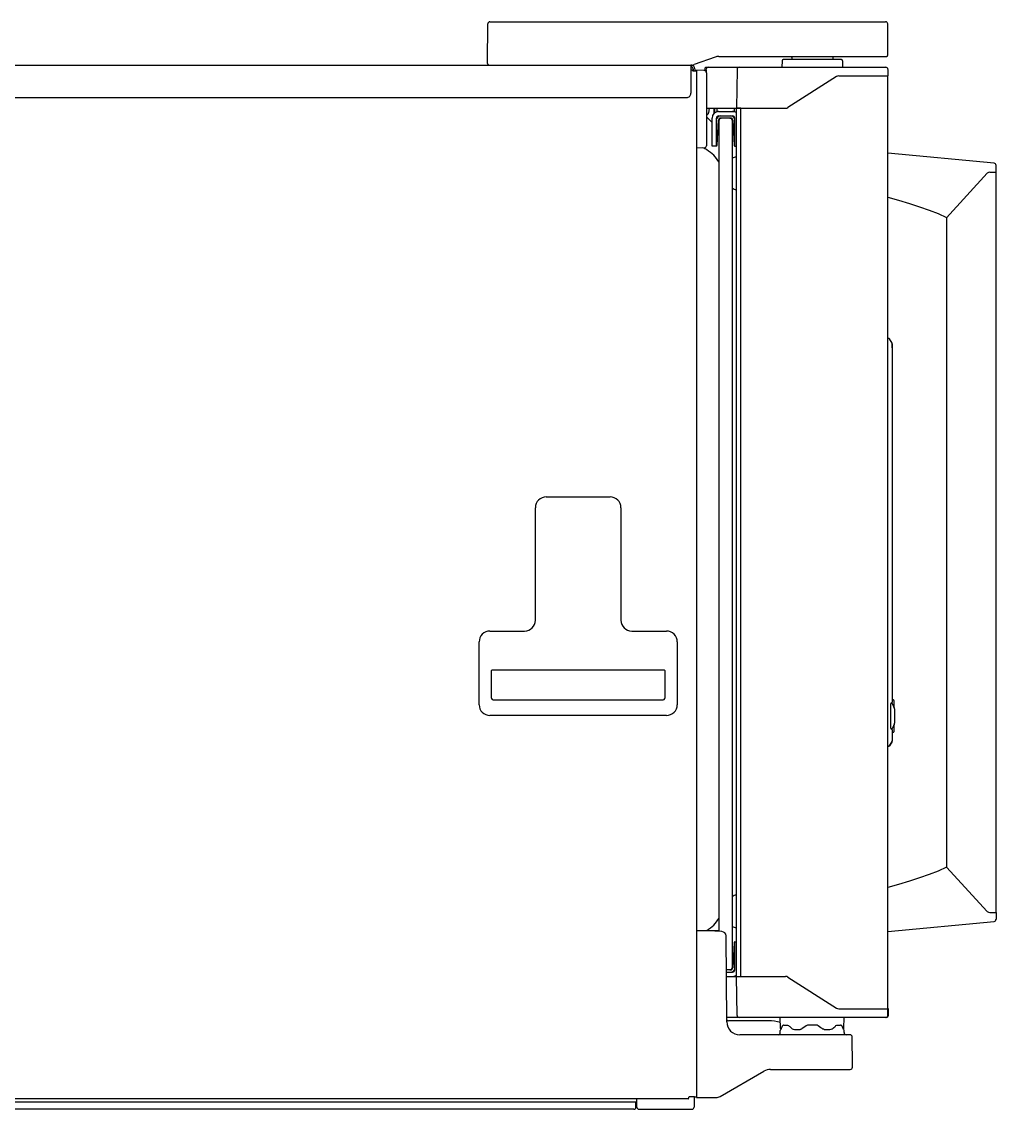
# Model space of a CAD drawing. Header units: millimetres. Extents: x 1025 to 6152, y 3757 to 7264.
# Drawn here: x 5701 to 6152, y 5611 to 6114 of the extents above; entities that cross this region are included whole.
import ezdxf

# ---------------------------------------------------------------- set-up
doc = ezdxf.new("R2010")
doc.units = ezdxf.units.MM
doc.header["$LTSCALE"] = 346.5
doc.layers.get('0').update_dxf_attribs({"linetype": 'CONTINUOUS'})
doc.layers.add('GEOM', color=7, linetype='CONTINUOUS')

msp = doc.modelspace()

# ---------------------------------------------------------------- linework, layer by layer
at = {"color": 7, "linetype": 'Continuous'}
for p, q in [((6012.26, 5617.1), (6009.69, 5617.1)), ((6012.11, 5617.1), (6012.03, 5612.38)), ((6012.26, 5617.1), (6013.16, 5617.1)), ((5315.16, 5614.9), (5985.36, 5614.9)), ((6009.28, 5616.2), (5315.35, 5616.2)), ((5985.16, 5612.4), (5985.16, 5614.9)), ((5985.52, 5612.39), (5985.49, 5616.2)), ((5984.16, 5611.4), (5316.16, 5611.4)), ((5986.52, 5611.4), (6011.03, 5611.4))]:
    msp.add_line(p, q, dxfattribs=at)
for centre, radius, start, end in [((5984.16, 5612.4), 1, 270, 0), ((5985.36, 5616.7), 1.8, 270, 274.5882), ((5986.52, 5612.4), 1, 180.5, 270), ((6011.03, 5612.4), 1, 270, 359)]:
    msp.add_arc(centre, radius, start, end, dxfattribs=at)
msp.add_open_spline([(6009.28, 5616.2), (6009.32, 5616.2), (6009.38, 5616.26), (6009.44, 5616.35), (6009.49, 5616.47), (6009.54, 5616.6), (6009.61, 5616.81), (6009.66, 5616.98), (6009.69, 5617.1)], degree=3, knots=[0, 0, 0, 0, 0.121805, 0.218261, 0.339787, 0.483604, 0.645308, 1, 1, 1, 1], dxfattribs=at)
at = {"layer": 'GEOM', "color": 7, "linetype": 'Continuous'}
for p, q in [((5916.56, 6094.8), (5916.72, 6112.81)), ((5917.72, 6113.8), (6100.44, 6113.8)), ((6101.56, 6098.8), (6101.44, 6112.81)), ((5916.57, 6094.52), (5916.56, 6094.8)), ((6021.72, 6097.5), (6012.06, 6093.98)), ((6023.43, 6097.8), (6100.8, 6097.8)), ((6052.61, 6095.81), (6052.56, 6092.8)), ((6080.01, 6096.3), (6053.11, 6096.3)), ((6057.08, 6097.32), (6057.1, 6096.3)), ((6076.03, 6097.32), (6076.02, 6096.3)), ((6080.51, 6095.81), (6080.56, 6092.8)), ((6101.55, 6098.52), (6101.56, 6098.8)), ((5313.96, 6093.79), (6010.56, 6093.8)), ((5927.36, 6093.8), (6010.56, 6093.8)), ((6010.56, 6093.8), (6010.56, 6080.79)), ((6011.03, 6093.8), (6010.56, 6093.8)), ((6011.36, 6091.1), (6013.16, 6091.1)), ((6011.56, 6092), (6011.56, 6091.1)), ((6012.36, 6092), (6012.36, 6091.1)), ((6012.36, 6092), (6012.36, 6091.1)), ((6013.16, 6091.4), (6013.16, 5616.8)), ((6013.16, 6091.1), (6013.16, 6091.4)), ((6016.69, 6091.27), (6013.16, 6091.4)), ((6017.14, 6091.14), (6017.15, 6092.55)), ((6017.4, 6092.8), (6100.51, 6092.8)), ((6017.62, 6091.81), (6017.6, 6090.6)), ((6017.66, 6090.27), (6017.66, 6056.52)), ((6018.01, 6092.85), (6020.91, 6092.85)), ((6018.01, 6092.8), (6018.01, 6092.85)), ((6020.91, 6092.8), (6020.91, 6092.85)), ((6031.87, 6091.81), (6031.56, 6073.8)), ((6101.51, 6091.81), (6101.56, 6088.8)), ((6077.77, 6088.48), (6055.35, 6074.11)), ((6077.77, 6088.48), (6055.35, 6074.11)), ((6078.84, 6088.8), (6101.56, 6088.8)), ((6101.56, 5657.8), (6101.56, 6088.8)), ((5316.96, 6078.8), (6008.56, 6078.8)), ((6017.66, 6073.8), (6054.27, 6073.8)), ((6017.69, 6070.8), (6017.66, 6070.8)), ((6017.66, 6069.85), (6020.31, 6067.2)), ((6018.91, 6073.8), (6018.69, 6071.69)), ((6020.31, 6056.3), (6020.31, 6069.3)), ((6021.24, 6071.47), (6021.28, 6073.8)), ((6021.56, 6071.73), (6021.57, 6073.8)), ((6022.31, 6056.3), (6022.31, 6069.3)), ((6022.56, 6073.8), (6022.56, 6072.3)), ((6023.31, 6072.3), (6022.56, 6072.3)), ((6022.96, 6070.19), (6022.96, 6070.23)), ((6023.31, 6072.3), (6029.81, 6072.3)), ((6023.31, 6070.3), (6029.81, 6070.3)), ((6024.26, 6069.3), (6024.56, 6069.3)), ((6028.56, 6069.3), (6024.56, 6069.3)), ((6028.56, 6069.3), (6028.86, 6069.3)), ((6029.81, 6072.3), (6030.56, 6072.3)), ((6030.56, 6073.8), (6030.56, 6072.3)), ((6030.81, 6056.3), (6030.81, 6069.3)), ((6033.56, 6073.8), (6031.56, 6073.8)), ((6031.56, 6073.8), (6054.27, 6073.8)), ((6031.56, 5672.8), (6031.56, 6073.8)), ((6033.56, 5672.8), (6033.56, 6073.8)), ((6022.65, 6056.77), (6023.26, 6068.35)), ((6023.56, 5693.51), (6023.56, 6068.3)), ((6029.56, 6068.3), (6029.56, 5676.8)), ((6029.86, 6068.35), (6030.47, 6056.77)), ((6016.69, 6055.52), (6013.16, 6055.4)), ((6022.31, 6056.3), (6020.31, 6056.3)), ((6030.81, 6056.3), (6031.56, 6056.3)), ((6150.54, 6048.39), (6101.56, 6053.05)), ((6148.54, 6044.3), (6151.56, 6044.3)), ((6151.56, 6044.3), (6151.45, 6047.43)), ((6151.56, 5702.3), (6151.56, 6044.3)), ((6128.56, 6023.21), (6147.43, 6043.81)), ((6137.17, 6032.61), (6137.17, 6032.65)), ((6137.28, 6032.78), (6137.28, 6032.73)), ((6137.28, 6032.78), (6137.28, 6032.73)), ((6129.96, 6024.82), (6129.96, 6024.74)), ((6130.35, 6025.17), (6130.35, 6025.25)), ((6128.56, 6023.21), (6128.56, 5723.38)), ((6101.8, 5967.47), (6101.56, 5967.48)), ((6101.96, 5967.44), (6101.8, 5967.47)), ((6102.2, 5967.24), (6102.17, 5967.28)), ((6103.48, 5965.28), (6102.2, 5967.24)), ((6103.48, 5965.28), (6102.2, 5967.24)), ((6103.56, 5965.01), (6103.56, 5799.39)), ((6103.56, 5963.19), (6103.56, 5964.84)), ((5943.71, 5894.3), (5973.21, 5894.3)), ((5938.71, 5837.3), (5938.71, 5889.3)), ((5978.21, 5889.3), (5978.21, 5837.3)), ((5917.71, 5832.3), (5933.71, 5832.3)), ((5983.21, 5832.3), (5999.21, 5832.3)), ((5912.71, 5798.3), (5912.71, 5827.3)), ((6004.21, 5827.3), (6004.21, 5798.3)), ((5918.21, 5813.66), (5918.21, 5801.93)), ((5918.42, 5814.12), (5918.29, 5813.98)), ((5918.6, 5814.21), (5918.42, 5814.12)), ((5918.72, 5814.24), (5918.6, 5814.21)), ((5918.72, 5814.24), (5918.71, 5814.24)), ((5998.2, 5814.24), (5918.72, 5814.24)), ((5998.32, 5814.21), (5998.2, 5814.24)), ((5998.5, 5814.12), (5998.32, 5814.21)), ((5998.63, 5813.97), (5998.5, 5814.12)), ((5998.71, 5801.93), (5998.71, 5813.66)), ((5919.18, 5800.59), (5997.74, 5800.59)), ((6102.81, 5787.47), (6102.81, 5798.63)), ((6103.22, 5799.12), (6103.35, 5799.14)), ((6104.29, 5797.36), (6103.58, 5798.6)), ((6103.81, 5800.55), (6104.06, 5800.55)), ((6104.31, 5800.3), (6104.31, 5797.32)), ((5999.21, 5793.3), (5917.71, 5793.3)), ((6104.56, 5796.36), (6104.56, 5789.73)), ((6103.58, 5787.5), (6104.29, 5788.73)), ((6104.31, 5788.77), (6104.31, 5785.8)), ((6103.22, 5786.97), (6103.35, 5786.95)), ((6103.56, 5786.71), (6103.56, 5781.59)), ((6103.81, 5785.55), (6104.06, 5785.55)), ((6101.8, 5779.13), (6101.56, 5779.12)), ((6101.8, 5779.13), (6101.86, 5779.13)), ((6101.86, 5779.13), (6102.02, 5779.19)), ((6102.02, 5779.19), (6102.06, 5779.21)), ((6102.06, 5779.21), (6102.15, 5779.28)), ((6102.15, 5779.28), (6102.2, 5779.35)), ((6102.2, 5779.35), (6103.48, 5781.31)), ((6103.48, 5781.31), (6102.2, 5779.35)), ((6102.2, 5779.35), (6103.31, 5781.05)), ((6128.56, 5723.3), (6147.43, 5702.78)), ((6129.96, 5721.85), (6129.96, 5721.78)), ((6130.35, 5721.42), (6130.35, 5721.35)), ((6137.17, 5713.99), (6137.17, 5713.94)), ((6137.28, 5713.82), (6137.28, 5713.86)), ((6137.28, 5713.82), (6137.28, 5713.86)), ((6148.54, 5702.3), (6151.56, 5702.3)), ((6151.56, 5702.3), (6151.45, 5699.16)), ((6101.56, 5693.55), (6150.54, 5698.2)), ((6023.56, 5693.8), (6013.16, 5693.8)), ((6024.87, 5693.45), (6018.16, 5693.8)), ((6027.11, 5651.74), (6026.76, 5691.47)), ((6030.47, 5688.32), (6029.86, 5676.75)), ((6030.81, 5688.8), (6031.56, 5688.8)), ((6030.81, 5675.8), (6030.81, 5688.8)), ((6028.56, 5675.8), (6026.9, 5675.8)), ((6026.91, 5674.8), (6028.91, 5674.8)), ((6026.91, 5674.8), (6029.81, 5674.8)), ((6026.92, 5672.8), (6033.56, 5672.8)), ((6028.86, 5675.8), (6028.56, 5675.8)), ((6030.81, 5675.8), (6030.63, 5675.8)), ((6031.56, 5672.8), (6033.56, 5672.8)), ((6031.56, 5672.8), (6054.27, 5672.8)), ((6031.87, 5654.78), (6031.56, 5672.8)), ((6055.35, 5672.48), (6077.77, 5658.11)), ((6078.84, 5657.8), (6101.56, 5657.8)), ((6101.51, 5654.78), (6101.56, 5657.8)), ((6101.81, 5657.8), (6101.56, 5657.8)), ((6101.76, 5654.78), (6101.81, 5657.8)), ((6100.76, 5653.8), (6027.09, 5653.8)), ((6046.31, 5652.3), (6027.85, 5652.3)), ((6051.9, 5648.77), (6051.81, 5653.8)), ((6081.22, 5648.79), (6081.31, 5653.8)), ((6051.81, 5646.8), (6051.81, 5647.8)), ((6052.27, 5648.72), (6052.12, 5648.26)), ((6052.51, 5649.31), (6052.27, 5648.72)), ((6052.73, 5649.77), (6052.51, 5649.31)), ((6052.8, 5649.89), (6052.73, 5649.77)), ((6053.49, 5650.3), (6055.14, 5650.3)), ((6055.14, 5650.3), (6055.59, 5650.07)), ((6055.59, 5650.07), (6055.87, 5649.84)), ((6056.61, 5649.14), (6056.94, 5648.85)), ((6057.83, 5648.37), (6058.38, 5648.3)), ((6058.38, 5648.3), (6061.03, 5648.3)), ((6061.78, 5648.54), (6061.61, 5648.44)), ((6071.34, 5648.54), (6071.1, 5648.71)), ((6072.09, 5648.3), (6071.88, 5648.32)), ((6072.09, 5648.3), (6074.74, 5648.3)), ((6074.74, 5648.3), (6075.28, 5648.37)), ((6077.25, 5649.84), (6077.52, 5650.06)), ((6077.52, 5650.06), (6077.97, 5650.3)), ((6077.97, 5650.3), (6079.63, 5650.3)), ((6080.39, 5649.77), (6080.24, 5650)), ((6080.39, 5649.77), (6080.39, 5649.77)), ((6080.6, 5649.33), (6080.39, 5649.77)), ((6080.84, 5648.73), (6080.6, 5649.33)), ((6081, 5648.26), (6080.84, 5648.73)), ((6081.31, 5646.8), (6081.31, 5647.8)), ((6084.05, 5645.8), (6033.11, 5645.8)), ((6085.16, 5631.8), (6085.05, 5644.81)), ((6024.09, 5617.33), (6044.28, 5628.99)), ((6047.28, 5629.8), (6084.14, 5629.8)), ((6085.14, 5630.78), (6085.16, 5631.8)), ((6013.16, 5616.8), (6022.09, 5616.8))]:
    msp.add_line(p, q, dxfattribs=at)
for points in [[(6101.56, 6032.8), (6106.47, 6031.39), (6111.43, 6029.89), (6116.16, 6028.36), (6120.59, 6026.8), (6124.75, 6025.14), (6128.56, 6023.3)], [(6102.17, 5967.28), (6102.08, 5967.37), (6101.96, 5967.44)], [(5918.29, 5813.98), (5918.22, 5813.78), (5918.21, 5813.66)], [(5998.71, 5813.66), (5998.7, 5813.78), (5998.63, 5813.97)], [(6101.8, 5779.13), (6101.83, 5779.13), (6101.87, 5779.13), (6101.9, 5779.14), (6101.94, 5779.15)], [(6101.94, 5779.15), (6101.98, 5779.16), (6102.01, 5779.18), (6102.05, 5779.2), (6102.08, 5779.22)], [(6102.08, 5779.22), (6102.11, 5779.25), (6102.14, 5779.28), (6102.17, 5779.31), (6102.2, 5779.35), (6102.2, 5779.35)], [(6128.56, 5723.3), (6124.75, 5721.46), (6120.59, 5719.79), (6116.16, 5718.23), (6111.43, 5716.7), (6106.47, 5715.2), (6101.56, 5713.8)], [(6053.49, 5650.3), (6053.24, 5650.25), (6053, 5650.12), (6052.8, 5649.89)], [(6055.87, 5649.84), (6056.17, 5649.56), (6056.61, 5649.14)], [(6056.94, 5648.85), (6057.28, 5648.6), (6057.83, 5648.37)], [(6061.61, 5648.44), (6061.22, 5648.31), (6061.03, 5648.3)], [(6071.88, 5648.32), (6071.5, 5648.45), (6071.34, 5648.54)], [(6075.28, 5648.37), (6075.83, 5648.6), (6076.18, 5648.85)], [(6076.18, 5648.85), (6076.49, 5649.13), (6076.94, 5649.54), (6077.25, 5649.84)], [(6080.24, 5650), (6079.95, 5650.23), (6079.63, 5650.3)]]:
    msp.add_lwpolyline(points, dxfattribs=at)
msp.add_lwpolyline([(6071.1, 5648.71), (6070.56, 5649.08), (6069.32, 5649.94, 0.15208), (6068.18, 5650.3), (6064.94, 5650.3, 0.15097), (6063.81, 5649.95), (6063.2, 5649.53), (6062.38, 5648.96), (6061.78, 5648.54)], format="xyb", dxfattribs=at)
for centre, radius, start, end in [((5917.72, 6112.8), 1, 90, 179.5), ((6100.44, 6112.8), 1, 0.5, 90), ((5917.32, 6094.55), 0.75, 182, 270), ((6023.43, 6092.8), 5, 90, 110), ((6053.11, 6095.8), 0.5, 90, 179), ((6055.58, 6097.3), 1.5, 1, 19.5191), ((6077.53, 6097.3), 1.5, 160.4809, 179), ((6080.01, 6095.8), 0.5, 1, 90), ((6100.8, 6098.55), 0.75, 270, 358), ((6010.56, 6092), 1.8, 0, 90), ((6010.56, 6092), 1.8, 0, 90), ((6010.56, 6092), 1, 0, 90), ((6011.03, 6096.8), 3, 270, 290), ((6016.66, 6090.27), 1, 0, 88), ((6017.4, 6092.55), 0.25, 89.9991, 179.5), ((6018.62, 6091.8), 1, 90, 179), ((6032.87, 6091.8), 1, 90, 179), ((6100.51, 6091.8), 1, 1, 90), ((6078.84, 6086.8), 2, 90, 122.6609), ((6054.27, 6075.8), 2, 270, 302.6609), ((6054.27, 6075.8), 2, 270, 302.6609), ((6017.69, 6071.8), 1, 270.0138, 353.9884), ((6023.31, 6069.3), 3, 90, 180), ((6021.66, 6072.4), 0.4, 103.8983, 179), ((6024.21, 6068.3), 2, 90, 162.246), ((6023.31, 6069.3), 1, 90, 180), ((6019.96, 6070.19), 3, 352.8778, 0), ((6024.26, 6068.3), 1, 90, 177), ((6024.56, 6068.3), 1, 90, 180), ((6028.56, 6068.3), 1, 0, 90), ((6028.86, 6068.3), 1, 3, 90), ((6028.91, 6068.3), 2, 17.754, 90), ((6029.81, 6069.3), 3, 54.2984, 90), ((6029.81, 6069.3), 1, 0, 90), ((6013.62, 6047.85), 8, 58.0041, 72.893), ((6016.66, 6056.52), 1, 272, 0), ((6008.48, 6039.63), 17.7, 31.5143, 58.0041), ((6022.15, 6056.8), 0.5, 287.6366, 357), ((6030.96, 6056.8), 0.5, 183, 252.3634), ((6031.51, 6048.3), 3, 90, 130.7412), ((6148.54, 6042.8), 1.5, 90, 137.5), ((6150.45, 6047.4), 1, 2, 84.5732), ((6031.51, 6039.3), 3, 229.2588, 270), ((6101.78, 5966.97), 0.5, 33.0668, 88), ((5943.71, 5889.3), 5, 90, 180), ((5973.21, 5889.3), 5, 0, 90), ((5933.71, 5837.3), 5, 270, 0), ((5983.21, 5837.3), 5, 180, 270), ((5917.71, 5827.3), 5, 90, 180), ((5999.21, 5827.3), 5, 0, 90), ((5917.71, 5798.3), 5, 180, 270), ((5999.21, 5798.3), 5, 270, 0), ((6103.31, 5798.63), 0.5, 100, 180), ((6103.31, 5799.39), 0.25, 280, 0), ((6105.31, 5799.6), 2, 193.0417, 210), ((6103.81, 5801.05), 0.5, 239.3637, 270), ((6104.06, 5800.3), 0.25, 0, 90), ((6102.56, 5796.36), 2, 0, 30), ((6102.56, 5789.73), 2, 330, 0), ((6103.31, 5787.47), 0.5, 180, 260), ((6103.31, 5786.71), 0.25, 0, 80), ((6105.31, 5786.5), 2, 150, 166.9838), ((6103.81, 5785.05), 0.5, 90, 120.6363), ((6104.06, 5785.8), 0.25, 270, 0), ((6101.78, 5779.63), 0.5, 272, 326.9332), ((6103.06, 5781.59), 0.5, 326.9322, 0.0007), ((6031.51, 5707.3), 3, 90, 130.7412), ((6148.54, 5703.8), 1.5, 222.5, 270), ((6008.48, 5708.97), 17.7, 301.9959, 328.4857), ((6150.45, 5699.2), 1, 275.4268, 358), ((6024.76, 5691.45), 2, 0.5, 87), ((6031.51, 5698.3), 3, 229.2588, 270), ((6030.96, 5688.3), 0.5, 107.6365, 177), ((6028.56, 5676.8), 1, 270, 0), ((6028.86, 5676.8), 1, 270, 357), ((6028.91, 5676.8), 2, 270, 342.246), ((6029.81, 5675.8), 1, 270, 0), ((6029.81, 5675.8), 3, 279, 305.7016), ((6054.27, 5670.8), 2, 57.3391, 90), ((6078.84, 5659.8), 2, 237.3391, 270), ((6027.85, 5653.3), 1, 221.0722, 270), ((6032.87, 5654.8), 1, 181, 270), ((6046.31, 5632.3), 20, 73.874, 90), ((6100.51, 5654.8), 1, 270, 359), ((6100.76, 5654.8), 1, 270, 359), ((6033.11, 5651.8), 6, 180.5, 270), ((6052.31, 5647.8), 0.5, 112.6999, 180), ((6052.4, 5648.8), 0.5, 182.963, 240.3333), ((6080.72, 5648.8), 0.5, 299.6667, 359), ((6080.81, 5647.8), 0.5, 0, 67.339), ((6050.81, 5646.8), 1, 270, 0), ((6082.31, 5646.8), 1, 180, 270), ((6084.05, 5644.8), 1, 0.5, 90), ((6047.28, 5623.8), 6, 90, 120), ((6084.14, 5630.8), 1, 270, 359), ((6022.09, 5620.8), 4, 270, 300)]:
    msp.add_arc(centre, radius, start, end, dxfattribs=at)
for points, knots in [([(6010.56, 6092.16), (6010.7, 6091.99), (6010.97, 6091.64), (6011.23, 6091.28), (6011.36, 6091.1)], [0, 0, 0, 0, 0.483639, 1, 1, 1, 1]), ([(6008.56, 6078.8), (6008.82, 6078.8), (6009.34, 6078.9), (6010.01, 6079.35), (6010.45, 6080.01), (6010.56, 6080.53), (6010.56, 6080.79)], [0, 0, 0, 0, 0.250158, 0.500224, 0.750158, 1, 1, 1, 1]), ([(6018.59, 6068.95), (6018.59, 6068.95), (6018.58, 6068.95), (6018.57, 6068.94), (6018.57, 6068.94)], [0, 0, 0, 0, 0.725047, 1, 1, 1, 1]), ([(5918.21, 5801.93), (5918.21, 5801.64), (5918.33, 5801.04), (5918.88, 5800.59), (5919.18, 5800.59)], [0, 0, 0, 0, 0.498976, 1, 1, 1, 1]), ([(5997.74, 5800.59), (5998.03, 5800.59), (5998.58, 5801.04), (5998.71, 5801.64), (5998.71, 5801.93)], [0, 0, 0, 0, 0.501243, 1, 1, 1, 1])]:
    msp.add_open_spline(points, degree=3, knots=knots, dxfattribs=at)
for points in [[(6103.56, 5965.01), (6103.56, 5965.1), (6103.54, 5965.21), (6103.46, 5965.25)], [(6151.33, 5698.78), (6151.4, 5698.91), (6151.45, 5699.07), (6151.45, 5699.23)]]:
    msp.add_open_spline(points, degree=3, dxfattribs=at)

doc.saveas('drawing.dxf')
